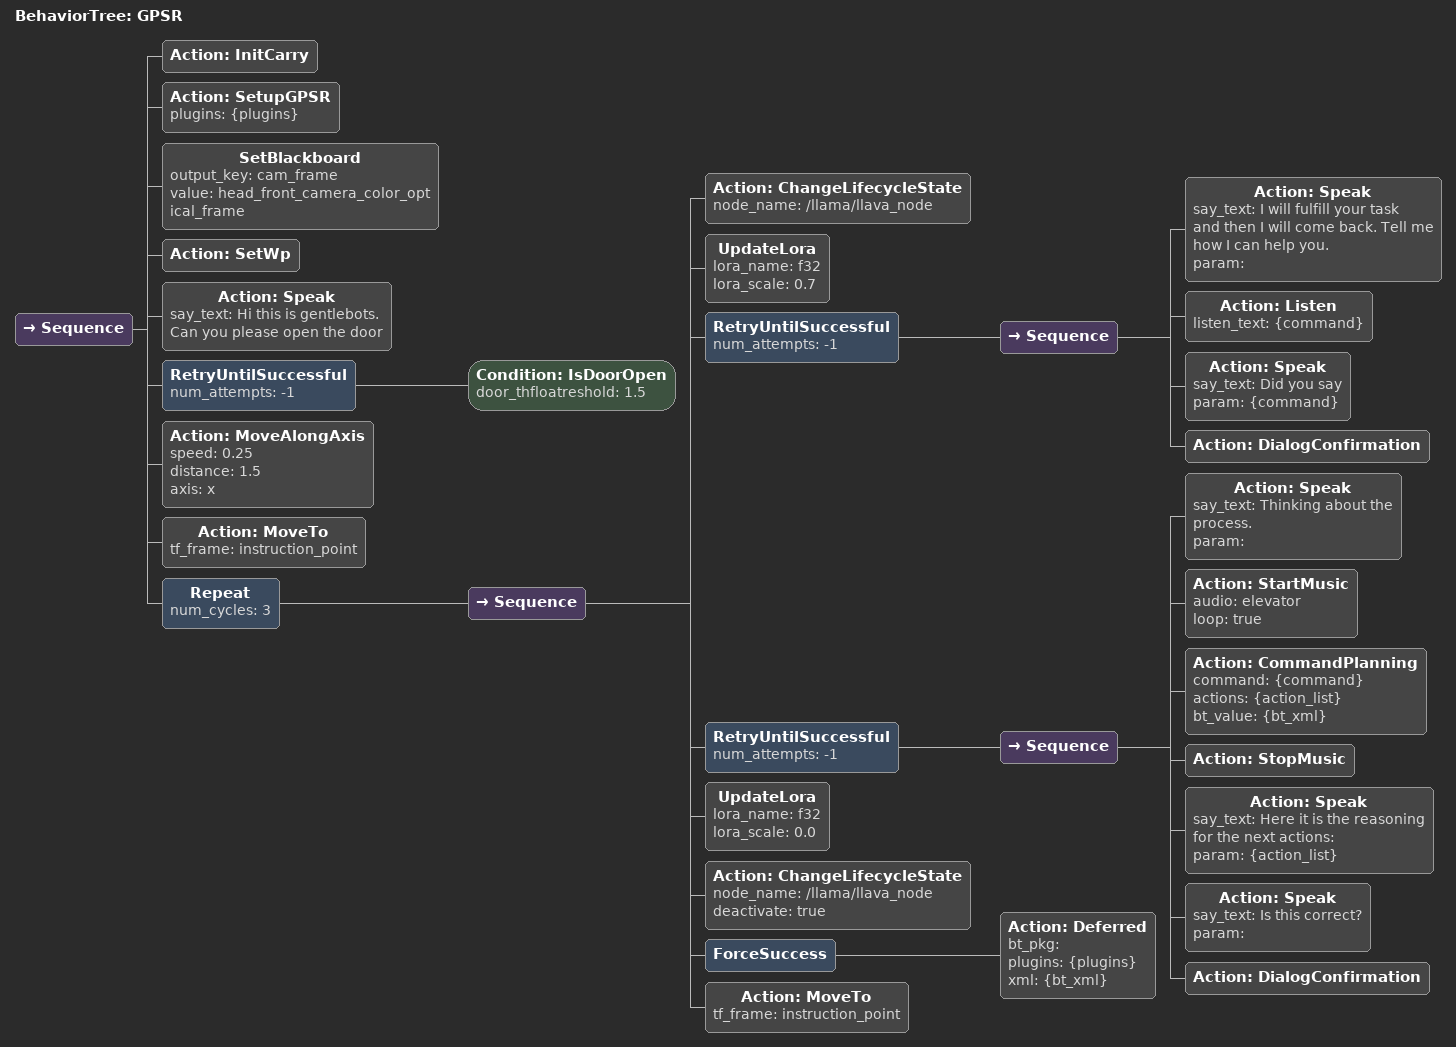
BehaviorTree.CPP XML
<root>
    <BehaviorTree ID="GPSR">
        <Sequence>
            <Action ID="InitCarry" />
            <Action ID="SetupGPSR" plugins="{plugins}"/>
            <SetBlackboard output_key="cam_frame" value="head_front_camera_color_optical_frame"/>
            <Action ID="SetWp"/>

            <Action ID="Speak" say_text="Hi this is gentlebots. Can you please open the door "/>
            <RetryUntilSuccessful num_attempts="-1">
                <Condition ID="IsDoorOpen" door_thfloatreshold="1.5"/>
            </RetryUntilSuccessful>
            <Action ID="MoveAlongAxis" speed="0.25" distance="1.5" axis="x"/>
            <Action ID="MoveTo" tf_frame="instruction_point"/>

            <Repeat num_cycles="3">
                <Sequence>
                    <Action ID="ChangeLifecycleState" node_name="/llama/llava_node" />
                    <UpdateLora lora_name="f32" lora_scale="0.7"/>
                    <RetryUntilSuccessful num_attempts="-1">
                        <Sequence>
                            <Action ID="Speak" say_text="I will fulfill your task and then I will come back. Tell me how I can help you." param=""/>
                            <Action ID="Listen" listen_text="{command}"/>
                            <Action ID="Speak" say_text="Did you say " param="{command}"/>
                            <Action ID="DialogConfirmation"/>
                        </Sequence>
                    </RetryUntilSuccessful>
                    <RetryUntilSuccessful num_attempts="-1">
                        <Sequence>
                            <Action ID="Speak" say_text="Thinking about the process." param=""/>
                            <Action ID="StartMusic" audio="elevator" loop="true" />
                            <Action ID="CommandPlanning" command="{command}" actions="{action_list}" bt_value="{bt_xml}"/>
                            <Action ID="StopMusic" />
                            <Action ID="Speak" say_text="Here it is the reasoning for the next actions: " param="{action_list}"/>
                            <Action ID="Speak" say_text="Is this correct?" param=""/>
                            <Action ID="DialogConfirmation"/>
                        </Sequence>
                    </RetryUntilSuccessful>
                    <UpdateLora lora_name="f32" lora_scale="0.0"/>
                    <Action ID="ChangeLifecycleState" node_name="/llama/llava_node" deactivate="true"/>
                    <ForceSuccess>
                        <Action ID="Deferred" bt_pkg="" plugins="{plugins}" xml="{bt_xml}"/>
                    </ForceSuccess>
                    <Action ID="MoveTo" tf_frame="instruction_point"/>
                </Sequence>
            </Repeat>
        </Sequence>
    </BehaviorTree>
</root>
